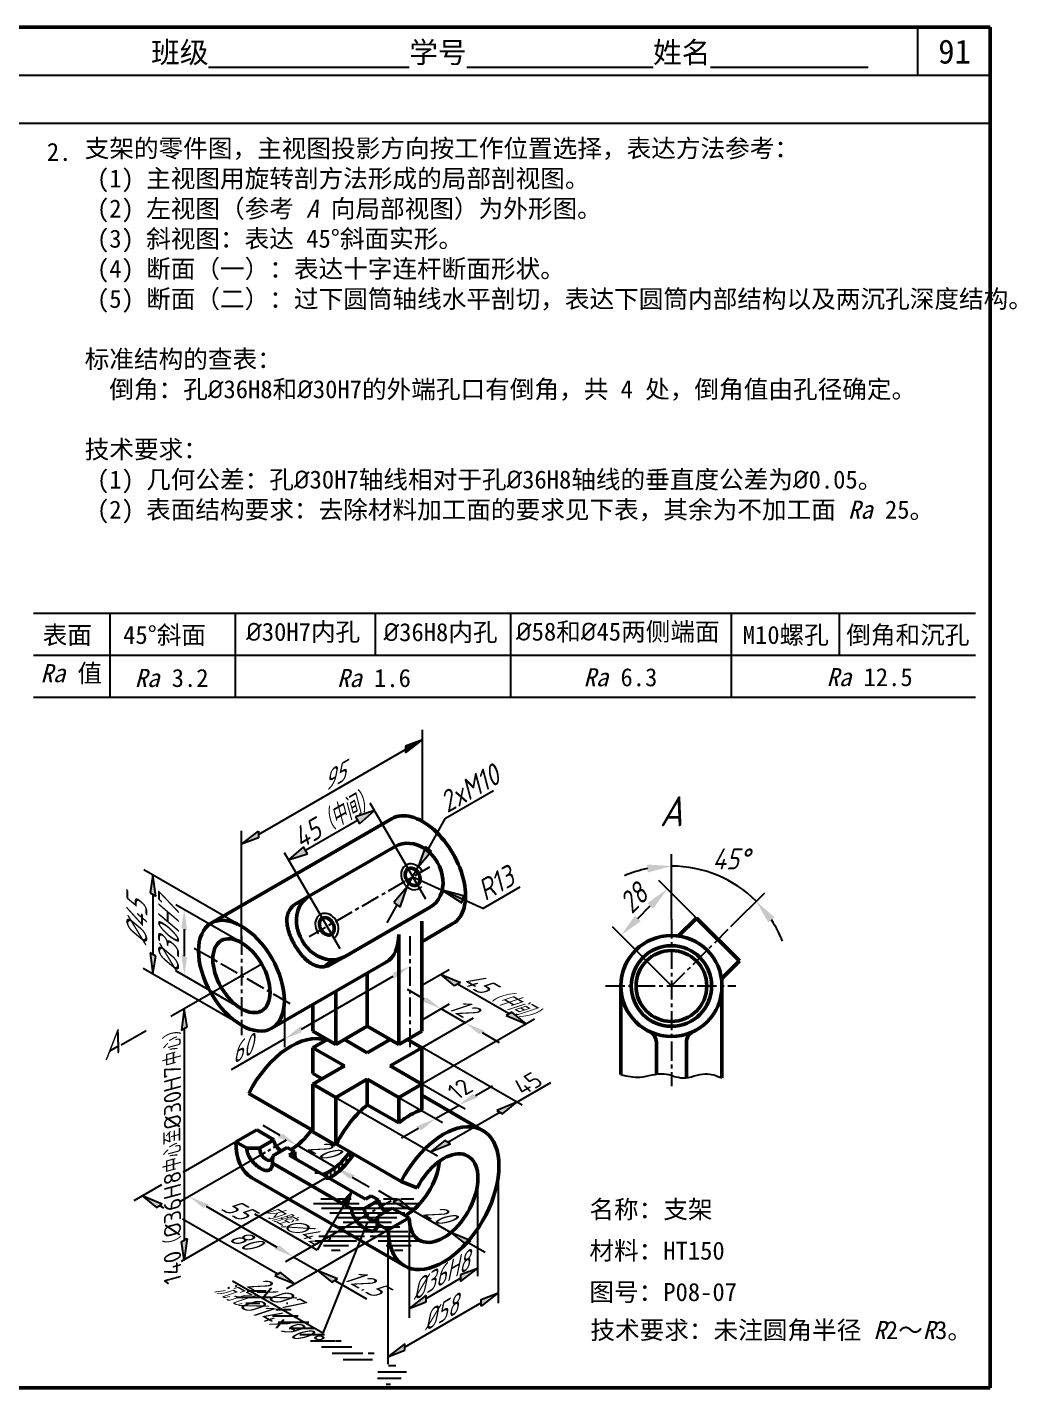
# Model space of a CAD drawing. Extents: x 0 to 326, y 0 to 226.
# Drawn here: x 162 to 326.4, y 0 to 226 of the extents above; entities that cross this region are included whole.
import ezdxf

# ---------------------------------------------------------------- set-up
doc = ezdxf.new("R2010")
doc.units = 0
doc.header["$LTSCALE"] = 0.2
doc.linetypes.add('CENTER', pattern=[50.8, 31.75, -6.35, 6.35, -6.35])
doc.layers.get('0').update_dxf_attribs({"linetype": 'CONTINUOUS'})
for name, color, linetype in [('CENTER', 7, 'CENTER'), ('DIM', 7, 'CONTINUOUS'), ('HATCH', 7, 'CONTINUOUS'), ('细实线层', 7, 'CONTINUOUS')]:
    doc.layers.add(name, color=color, linetype=linetype)
doc.layers.add('PV-AC1', color=7, linetype='CONTINUOUS', lineweight=50)
doc.styles.get("Standard").update_dxf_attribs({"font": 'gbeitc.shx', "height": 3.5, "bigfont": 'gbcbig.shx'})
doc.styles.add('宋体', font='SimSun.ttf', dxfattribs={"height": 3})
pattern_1 = [(180, (-218.5275, -22.4157), (-4e-16, -1.792), [])]

msp = doc.modelspace()

# ---------------------------------------------------------------- hatches: boundary and pattern name
at = {"layer": 'DIM'}
for points in [[(227.71, 107.65), (224.89, 106.57), (224.89, 105.48)], [(219.71, 95.9), (216.54, 94.84), (217.21, 93.69)], [(197.62, 90.28), (200.45, 92.46), (200.45, 91.37)], [(205.45, 87.67), (208.61, 88.72), (207.95, 89.88)], [(228.17, 89.93), (227, 86.55), (229.18, 89.13)], [(183.37, 81.64), (182.9, 85.18), (182.43, 82.19)], [(225.13, 83.21), (222.96, 80.62), (223.97, 79.82)], [(230.98, 82.67), (234.21, 80.57), (234.48, 81.74)], [(188.59, 75.89), (188.12, 79.43), (187.64, 76.43)], [(182.9, 68.72), (183.37, 71.72), (182.43, 72.26)], [(188.12, 68.45), (188.59, 71.45), (187.64, 71.99)], [(225.66, 70.01), (222.83, 68.92), (222.83, 67.83)], [(233.04, 66.77), (230.69, 68.68), (233.99, 67.32)], [(227.47, 64.29), (230.77, 62.93), (228.42, 64.84)], [(188.59, 59.97), (188.12, 62.97), (187.64, 59.43)], [(241.6, 61.83), (244.9, 60.47), (242.54, 62.37)], [(204.75, 57.94), (207.58, 60.12), (207.58, 59.03)], [(237.11, 58.73), (234.76, 60.63), (238.06, 59.27)], [(233.67, 46.91), (236.97, 48.27), (236.03, 48.81)], [(241.01, 45.53), (243.37, 47.43), (240.07, 46.07)], [(227.52, 42.81), (229.87, 44.71), (226.57, 43.35)], [(203.57, 41.65), (206.87, 40.29), (204.51, 42.19)], [(229.05, 39.18), (232.35, 40.54), (231.41, 41.08)], [(213.21, 36.63), (215.56, 34.72), (216.51, 35.27)], [(181.15, 31.88), (183.5, 29.97), (184.45, 30.51)], [(188.91, 31.78), (191.27, 29.88), (192.21, 30.42)], [(215.97, 32.62), (214.05, 30.56), (215.31, 30.31)], [(222.8, 30.81), (226.09, 29.45), (223.74, 31.35)], [(232.43, 25.79), (234.79, 23.89), (235.73, 24.43)], [(188.59, 24.81), (188.12, 21.27), (187.64, 24.26)], [(203.03, 23.09), (206.33, 21.72), (203.97, 23.63)], [(203.19, 18.6), (206.49, 17.24), (204.13, 19.15)], [(213.59, 18.08), (210.29, 19.44), (212.65, 17.53)], [(234, 17.66), (236.83, 19.83), (234, 18.74)], [(225.5, 13.19), (228.33, 14.27), (228.33, 15.36)], [(240.29, 15.75), (237.46, 13.57), (237.46, 14.66)], [(221.91, 5.14), (224.74, 6.23), (224.74, 7.32)]]:
    msp.add_hatch(color=256, dxfattribs=at).paths.add_polyline_path(points)
at = {"layer": 'HATCH', "extrusion": (0, 0.816497, 0.57735)}
h = msp.add_hatch(dxfattribs=at)
h.set_pattern_fill('_U', color=256, scale=1.344, angle=-90, style=0, pattern_type=0)
h.set_pattern_definition([(180, (-218.5275, -51.5598), (-3e-16, -1.344), [])])
h.paths.add_polyline_path([(-213.31, -38.74), (-218.53, -43.96), (-223.73, -38.75), (-227.55, -42.53), (-222.33, -47.76), (-227.51, -52.94), (-225.19, -55.32), (-223.81, -53.96), (-222.32, -55.35), (-218.53, -51.56), (-214.73, -55.36), (-213.26, -53.89), (-211.95, -55.32), (-209.49, -53), (-214.73, -47.76), (-209.5, -42.53)])
h = msp.add_hatch(dxfattribs=at)
h.set_pattern_fill('_U', color=256, scale=1.792, angle=180, style=0)
h.set_pattern_definition(pattern_1)
h.paths.add_polyline_path([(-200.63, -24.16), (-201.67, -25.2), (-198.82, -28.05), (-196.67, -25.9), (-198.5, -24.07)])
h.paths.add_polyline_path([(-201.67, -25.2), (-203.01, -26.53), (-200.15, -29.38), (-198.82, -28.05)])
h = msp.add_hatch(dxfattribs=at)
h.set_pattern_fill('_U', color=256, scale=1.792, angle=180, style=0, pattern_type=0)
h.set_pattern_definition(pattern_1)
h.paths.add_polyline_path([(-213.39, -13.48), (-213.3, -13.39), (-209.5, -17.19), (-209.59, -17.28), (-203.89, -22.98), (-202.85, -21.94), (-202.76, -19.81), (-215.92, -6.65), (-218.05, -6.73), (-219.09, -7.78)])
h.paths.add_polyline_path([(-219.16, -10.38), (-218.21, -9.43), (-213.78, -13.86), (-213.39, -13.48), (-219.09, -7.78), (-220.43, -9.11)])
h.paths.add_polyline_path([(-205.22, -24.32), (-203.89, -22.98), (-209.59, -17.28), (-209.97, -17.66), (-205.54, -22.1), (-206.49, -23.05)])
h = msp.add_hatch(dxfattribs=at)
h.set_pattern_fill('_U', color=256, scale=1.792, angle=180, style=0, pattern_type=0)
h.set_pattern_definition(pattern_1)
h.paths.add_polyline_path([(-221.31, -5.56), (-220.27, -4.52), (-220.18, -2.39), (-222.01, -0.56), (-224.16, -2.71)])
h.paths.add_polyline_path([(-222.65, -6.89), (-221.31, -5.56), (-224.16, -2.71), (-225.5, -4.04)])

# ---------------------------------------------------------------- linework, layer by layer
at = {"lineweight": 50}
for p, q in [((322, 226), (0, 226)), ((322, 0), (322, 226)), ((0, 0), (322, 0))]:
    msp.add_line(p, q, dxfattribs=at)
for p, q in [((310, 218), (310, 226)), ((322, 218), (0, 218)), ((322, 210), (0, 210)), ((212.44, 70.98), (211.26, 70.04)), ((213.06, 71.14), (211.97, 70.2)), ((213.37, 65.43), (213.37, 57.08)), ((215.02, 38.53), (215.02, 37.19)), ((215.6, 39.19), (215.6, 37.93)), ((213.1, 36.36), (213.1, 35.49)), ((213.77, 37.11), (213.77, 35.9)), ((214.35, 37.78), (214.35, 36.66)), ((211.85, 35.61), (211.85, 35.11)), ((212.43, 36.03), (212.43, 34.83)), ((236.84, 35.11), (236.84, 18.53)), ((225.5, 28.22), (225.5, 11.64)), ((228.33, 14.82, -2.31), (234, 18.2, -9.59))]:
    msp.add_line(p, q)
at = {"color": 0, "linetype": 'ByBlock', "extrusion": (0.707107, -0.408248, 0.57735)}
for p, q in [((227.71, 94.06, 20.52), (227.71, 109.29, 31.29)), ((200.45, 91.91, 52.4), (224.89, 106.02, 32.45)), ((197.62, 73.81, 46.56), (197.62, 92.54, 55.55)), ((240.29, 35.28, 2.85), (240.29, 14.03, -12.18)), ((221.91, 26.26, 18.97), (221.91, 3.91, 3.17)), ((237.46, 14.11, -9.59), (224.74, 6.77, 0.79))]:
    msp.add_line(p, q, dxfattribs=at)
at = {"color": 0, "linetype": 'ByBlock', "extrusion": (0.5, 0.288675, 0.816497)}
for p, q in [((231.5, 94.59, 31.93), (239.47, 99.19, 25.43)), ((218.97, 97.17), (228.19, 81.21)), ((208.28, 89.3, 9.33), (216.88, 94.26, 2.31)), ((228.67, 89.53, 35.45), (231.5, 94.59, 31.93)), ((204.72, 88.94), (213.94, 72.97)), ((225.13, 83.21, 39.86), (227, 86.55, 37.53)), ((237.72, 79.64, 55.62), (243.93, 83.23, 50.54)), ((223.46, 80.22, 41.93), (221.79, 77.24, 44.01))]:
    msp.add_line(p, q, dxfattribs=at)
at = {"color": 0, "linetype": 'ByBlock'}
for p, q in [((269.05, 77.82), (269.05, 88.66)), ((276.06, 75.17), (266.96, 84.28)), ((279, 76.69), (284.54, 82.24)), ((263.48, 77.97), (265.54, 80.04)), ((269.05, 66.74), (259.24, 76.56))]:
    msp.add_line(p, q, dxfattribs=at)
at = {"color": 0, "linetype": 'ByBlock', "extrusion": (-0.707107, -0.408248, 0.57735)}
for p, q in [((197.62, 76.68, 52.38), (181.41, 86.04, 39.15)), ((182.9, 81.92, 38.05), (182.9, 71.99, 31.03)), ((197.62, 73.94, 50.44), (186.7, 80.24, 41.52)), ((188.12, 76.16, 40.37), (188.12, 71.72, 37.23)), ((197.62, 60.22, 40.74), (181.28, 69.66, 27.39)), ((197.62, 62.97, 42.68), (186.7, 69.27, 33.76))]:
    msp.add_line(p, q, dxfattribs=at)
at = {"color": 0, "linetype": 'ByBlock', "extrusion": (-0.5, -0.288675, 0.816497)}
for p in [(226.07, 84.88, 50.33), (237.72, 79.64, 55.62)]:
    msp.add_line(p, (230.98, 82.67, 52.56), dxfattribs=at)
at = {"color": 0, "linetype": 'ByBlock', "extrusion": (0, 0.816497, 0.57735)}
for p, q in [((227.69, 66.95, -8.73), (232.1, 69.49, -12.33)), ((227.95, 64.56, -5.36), (225.18, 66.16, -7.62)), ((242.07, 62.1, -1.88), (233.51, 67.04, -8.87)), ((227.75, 61.18, -0.58), (232.19, 63.75, -4.21)), ((226.92, 50.09, 15.11), (246.32, 61.29, -0.73)), ((227.63, 56.52, 6.01), (236.17, 61.45, -0.96)), ((234.76, 60.63, 0.2), (230.77, 62.93, -3.05)), ((237.59, 59, 2.51), (240.41, 57.37, 4.82)), ((236.5, 48.54, -18.01), (239.33, 50.17, -20.32)), ((243.37, 47.43, 18.86), (249.03, 50.7, 14.24)), ((229.87, 44.71, -12.59), (233.67, 46.91, -15.7)), ((231.88, 40.81, -5.91), (240.54, 45.8, 21.17)), ((204.04, 41.92, -18.04), (201.21, 43.55, -20.35)), ((227.04, 43.08, -10.28), (224.22, 41.45, -7.97)), ((196.67, 40.84, -2.85), (187.89, 35.77, 4.32)), ((206.87, 40.29, -15.73), (213.21, 36.63, -10.56)), ((199.68, 38, 1.16), (187.49, 30.97, 11.11)), ((216.03, 35, -8.25), (218.86, 33.36, -5.94)), ((184.36, 33.73, 7.21), (179.73, 31.06, 10.98)), ((223.27, 31.08, -7.48), (220.44, 32.72, -9.79)), ((184.73, 29.81, 12.75), (183.98, 30.24, 12.14)), ((191.74, 30.15, 12.27), (203.5, 23.36, 21.87)), ((226.09, 29.45, -5.17), (232.43, 25.79)), ((203.66, 18.88, 28.21), (187.84, 28.01, 15.3)), ((217.1, 27.94, 15.39), (204.92, 20.91, 25.34)), ((216.71, 27.71, 15.71), (204.92, 20.91, 25.34)), ((203.5, 23.36, 21.87), (200.67, 24.99, 19.57)), ((221.7, 26.02, 18.11), (205.08, 16.43, 31.68)), ((222.01, 26.21, 17.85), (208.88, 18.62, 28.57)), ((235.26, 24.16, 2.31), (238.09, 22.53, 4.62)), ((206.33, 21.72, 24.18), (210.29, 19.44, 27.42)), ((213.12, 17.81, 29.73), (218.41, 14.75, 34.04))]:
    msp.add_line(p, q, dxfattribs=at)
at = {"color": 0, "linetype": 'ByBlock'}
for start, end in [(101.5284, 113.0567), (45, 90), (21.9433, 33.4716)]:
    msp.add_arc((269.05, 66.74), 19.91, start, end, dxfattribs=at)
at = {"color": 0, "linetype": 'ByBlock', "extrusion": (0.707107, -0.408248, 0.57735)}
for points in [[(204.73, -54.87, 134.47), (203.79, -55.82, 134.47), (207.09, -58.17, 134.47)], [(180.29, -30.44, 134.47), (179.35, -31.38, 134.47), (176.99, -28.08, 134.47)], [(133.23, -119.1, 152.5), (132.29, -120.05, 152.5), (135.59, -122.4, 152.5)], [(127.47, -111.3, 154.07), (126.52, -112.24, 154.07), (124.17, -108.94, 154.07)], [(131.42, -122.01, 156.61), (130.48, -122.95, 156.61), (133.78, -125.31, 156.61)], [(118.71, -109.29, 156.61), (117.76, -110.24, 156.61), (115.41, -106.94, 156.61)]]:
    msp.add_solid(points, dxfattribs=at)
at = {"color": 0, "linetype": 'ByBlock', "extrusion": (0.5, 0.288675, 0.816497)}
for points in [[(-26.14, -190.5, 137.54), (-27.47, -190.5, 137.54), (-26.8, -194.5, 137.54)], [(-26.14, -178.34, 137.54), (-27.47, -178.34, 137.54), (-26.8, -174.34, 137.54)], [(-36.2, -177.49, 169.13), (-37.4, -178.07, 169.13), (-38.55, -174.18, 169.13)], [(-41.66, -166.26, 169.13), (-42.85, -166.84, 169.13), (-40.51, -170.15, 169.13)]]:
    msp.add_solid(points, dxfattribs=at)
at = {"color": 0, "linetype": 'ByBlock'}
for points in [[(265, 86.92), (265.14, 85.59), (269.05, 86.66)], [(265.07, 80.51), (266.01, 79.57), (268.37, 82.87)], [(285.14, 77.3), (286.18, 78.15), (283.13, 80.82)], [(263.01, 78.44), (263.95, 77.5), (260.65, 75.14)]]:
    msp.add_solid(points, dxfattribs=at)
at = {"color": 0, "linetype": 'ByBlock', "extrusion": (-0.707107, -0.408248, 0.57735)}
for points in [[(20.04, 145.69, -140.8), (20.98, 146.64, -140.8), (17.68, 148.99, -140.8)], [(27.63, 148.53, -140.8), (28.57, 149.48, -140.8), (25.27, 151.83, -140.8)], [(28.64, 137.1, -140.8), (29.58, 138.04, -140.8), (31.94, 134.74, -140.8)], [(31.48, 144.69, -140.8), (32.42, 145.63, -140.8), (34.78, 142.33, -140.8)]]:
    msp.add_solid(points, dxfattribs=at)
at = {"color": 0, "linetype": 'ByBlock', "extrusion": (-0.5, -0.288675, 0.816497)}
msp.add_solid([(47.33, 229.57, -96.44), (46.45, 230.57, -96.44), (43.89, 227.42, -96.44)], dxfattribs=at)
at = {"color": 0, "linetype": 'ByBlock', "extrusion": (0, 0.816497, 0.57735)}
for points in [[(-233.99, -46.42, 49.62), (-233.04, -45.48, 49.62), (-230.69, -48.78, 49.62)], [(-228.42, -42.13, 49.62), (-227.47, -41.18, 49.62), (-230.77, -38.83, 49.62)], [(-242.54, -37.86, 49.62), (-241.6, -36.92, 49.62), (-244.9, -34.56, 49.62)], [(-238.06, -32.49, 49.62), (-237.11, -31.54, 49.62), (-234.76, -34.84, 49.62)], [(-236.03, -43.2, 29.24), (-236.97, -42.25, 29.24), (-233.67, -39.9, 29.24)], [(-240.07, -9.63, 49.62), (-241.01, -8.69, 49.62), (-243.37, -11.99, 49.62)], [(-226.57, -33.74, 29.24), (-227.52, -32.8, 29.24), (-229.87, -36.1, 29.24)], [(-204.51, -39.4, 23.81), (-203.57, -38.46, 23.81), (-206.87, -36.1, 23.81)], [(-231.41, -28.86, 29.91), (-232.35, -27.91, 29.91), (-229.05, -25.56, 29.91)], [(-216.51, -27.41, 23.81), (-215.56, -26.47, 23.81), (-213.21, -29.77, 23.81)], [(-184.45, -8.02, 31.7), (-183.5, -7.08, 31.7), (-181.15, -10.38, 31.7)], [(-192.21, -7.86, 31.7), (-191.27, -6.92, 31.7), (-188.91, -10.22, 31.7)], [(-223.74, -24.53, 21.06), (-222.8, -23.58, 21.06), (-226.09, -21.23, 21.06)], [(-235.73, -12.53, 21.06), (-234.79, -11.59, 21.06), (-232.43, -14.89, 21.06)], [(-203.97, 3.9, 31.7), (-203.03, 4.85, 31.7), (-206.33, 7.2, 31.7)], [(-203.97, 3.9, 31.7), (-203.03, 4.85, 31.7), (-206.33, 7.2, 31.7)], [(-204.13, 11.66, 31.7), (-203.19, 12.61, 31.7), (-206.49, 14.96, 31.7)], [(-213.59, 13.52, 31.7), (-212.65, 14.46, 31.7), (-210.29, 11.16, 31.7)]]:
    msp.add_solid(points, dxfattribs=at)
at = {"layer": 'CENTER', "ltscale": 0.5}
for p, q in [((208.86, 74.94), (228.91, 86.51)), ((269.05, 77.82), (269.05, 50.1)), ((197.62, 75.07, 46.56), (197.62, 58.58, 46.56)), ((225.66, 56.58), (225.66, 75.22)), ((269.05, 66.74), (279, 76.69)), ((258.11, 66.74), (279.75, 66.74))]:
    msp.add_line(p, q, dxfattribs=at)
at = {"layer": 'CENTER', "ltscale": 0.5, "extrusion": (-0.707107, -0.408248, 0.57735)}
msp.add_line((205.72, 63.78, 6.62), (189.52, 73.13, -6.62), dxfattribs=at)
at = {"layer": 'CENTER', "ltscale": 0.4, "extrusion": (0, 0.816497, 0.57735)}
for p, q in [((205.06, 41.11, -3.23), (199.68, 38, 1.16)), ((222.49, 31.05, 10.99), (217.1, 27.94, 15.39))]:
    msp.add_line(p, q, dxfattribs=at)
at = {"layer": 'DIM'}
for p, q in [((175.73, 128.69), (175.73, 114.69)), ((196.56, 128.69), (196.56, 114.69)), ((219.85, 128.69), (219.85, 121.69)), ((242.33, 128.69), (242.33, 114.69)), ((279, 128.69), (279, 114.69)), ((296.9, 128.69), (296.9, 121.69)), ((227.71, 107.65, 30.14), (224.89, 106.57, 32.83)), ((224.89, 105.48, 32.06), (227.71, 107.65, 30.14)), ((224.89, 106.57, 32.83), (224.89, 105.48, 32.06)), ((219.71, 95.9), (216.54, 94.84, 2.31)), ((217.21, 93.69, 2.31), (219.71, 95.9)), ((216.54, 94.84, 2.31), (217.21, 93.69, 2.31)), ((197.62, 90.28, 54.71), (200.45, 92.46, 52.78)), ((200.45, 91.37, 52.01), (197.62, 90.28, 54.71)), ((200.45, 92.46, 52.78), (200.45, 91.37, 52.01)), ((207.95, 89.88, 9.33), (205.45, 87.67, 11.64)), ((205.45, 87.67, 11.64), (208.61, 88.72, 9.33)), ((208.61, 88.72, 9.33), (207.95, 89.88, 9.33)), ((228.17, 89.93, 35.62), (227, 86.55, 37.53)), ((227, 86.55, 37.53), (229.18, 89.13, 35.29)), ((229.18, 89.13, 35.29), (228.17, 89.93, 35.62)), ((182.9, 85.18, 40.36), (182.43, 82.19, 37.66)), ((183.37, 81.64, 38.43), (182.9, 85.18, 40.36)), ((182.43, 82.19, 37.66), (183.37, 81.64, 38.43)), ((225.13, 83.21, 39.86), (222.96, 80.62, 42.1)), ((223.97, 79.82, 41.77), (225.13, 83.21, 39.86)), ((230.98, 82.67, 52.56), (234.21, 80.57, 53.8)), ((234.48, 81.74, 54.38), (230.98, 82.67, 52.56)), ((234.21, 80.57, 53.8), (234.48, 81.74, 54.38)), ((222.96, 80.62, 42.1), (223.97, 79.82, 41.77)), ((182.43, 72.26, 30.64), (182.9, 68.72, 28.72)), ((183.37, 71.72, 31.41), (182.43, 72.26, 30.64)), ((182.9, 68.72, 28.72), (183.37, 71.72, 31.41)), ((233.04, 66.77, -8.48), (230.69, 68.68, -11.18)), ((230.69, 68.68, -11.18), (233.99, 67.32, -9.25)), ((233.99, 67.32, -9.25), (233.04, 66.77, -8.48)), ((188.12, 62.97, 54.32), (187.64, 59.43, 52.39)), ((188.59, 59.97, 51.62), (188.12, 62.97, 54.32)), ((242.54, 62.37, -2.27), (241.6, 61.83, -1.5)), ((241.6, 61.83, -1.5), (244.9, 60.47, 0.43)), ((244.9, 60.47, 0.43), (242.54, 62.37, -2.27)), ((187.64, 59.43, 52.39), (188.59, 59.97, 51.62)), ((243.37, 47.43, 18.86), (240.07, 46.07, 20.79)), ((240.07, 46.07, 20.79), (241.01, 45.53, 21.56)), ((241.01, 45.53, 21.56), (243.37, 47.43, 18.86)), ((231.41, 41.08, -6.29), (229.05, 39.18, -3.6)), ((232.35, 40.54, -5.52), (231.41, 41.08, -6.29)), ((229.05, 39.18, -3.6), (232.35, 40.54, -5.52)), ((184.45, 30.51, 11.75), (181.15, 31.88, 9.83)), ((181.15, 31.88, 9.83), (183.5, 29.97, 12.52)), ((215.97, 32.62, 8.78), (214.05, 30.56, 11.69)), ((215.31, 30.31, 12.05), (215.97, 32.62, 8.78)), ((183.5, 29.97, 12.52), (184.45, 30.51, 11.75)), ((214.05, 30.56, 11.69), (215.31, 30.31, 12.05)), ((223.74, 31.35, -7.87), (222.8, 30.81, -7.1)), ((222.8, 30.81, -7.1), (226.09, 29.45, -5.17)), ((226.09, 29.45, -5.17), (223.74, 31.35, -7.87)), ((232.43, 25.79), (234.79, 23.89, 2.69)), ((235.73, 24.43, 1.92), (232.43, 25.79)), ((187.64, 24.26, 27.52), (188.59, 24.81, 26.76)), ((188.12, 21.27, 24.83), (187.64, 24.26, 27.52)), ((188.59, 24.81, 26.76), (188.12, 21.27, 24.83)), ((234.79, 23.89, 2.69), (235.73, 24.43, 1.92)), ((204.13, 19.15, 27.83), (203.19, 18.6, 28.6)), ((203.19, 18.6, 28.6), (206.49, 17.24, 30.52)), ((206.49, 17.24, 30.52), (204.13, 19.15, 27.83)), ((210.29, 19.44, 27.42), (212.65, 17.53, 30.11)), ((213.59, 18.08, 29.34), (210.29, 19.44, 27.42)), ((234, 17.66, -9.97), (236.83, 19.83, -11.9)), ((236.83, 19.83, -11.9), (234, 18.74, -9.2)), ((234, 18.74, -9.2), (234, 17.66, -9.97)), ((212.65, 17.53, 30.11), (213.59, 18.08, 29.34)), ((228.33, 15.36, -1.92), (225.5, 13.19)), ((225.5, 13.19), (228.33, 14.27, -2.69)), ((228.33, 14.27, -2.69), (228.33, 15.36, -1.92)), ((237.46, 14.66, -9.2), (240.29, 15.75, -11.9)), ((240.29, 15.75, -11.9), (237.46, 13.57, -9.97)), ((237.46, 13.57, -9.97), (237.46, 14.66, -9.2)), ((224.74, 7.32, 1.18), (221.91, 5.14, 3.1)), ((224.74, 6.23, 0.41), (224.74, 7.32, 1.18)), ((221.91, 5.14, 3.1), (224.74, 6.23, 0.41))]:
    msp.add_line(p, q, dxfattribs=at)
at = {"layer": 'DIM', "extrusion": (0.707107, -0.408248, 0.57735)}
for p, q in [((223.75, 75.31, 36.86), (223.75, 70.93, 33.76)), ((200.98, 70.39, 43.81), (185.91, 61.69, 56.12)), ((207.58, 59.57, 48.77), (222.83, 68.38, 36.32)), ((204.75, 64.34, 55.61), (204.75, 56.58, 50.12)), ((188.12, 59.7, 52.01), (188.12, 24.53, 27.14)), ((195.96, 52.87, 58.26), (204.75, 57.94, 51.08)), ((211.88, 34.98, 5.43), (187.62, 20.98, 25.23))]:
    msp.add_line(p, q, dxfattribs=at)
at = {"layer": 'DIM', "extrusion": (0, 0.816497, 0.57735)}
for p, q in [((181.78, 59.31, 59.49), (177.66, 56.93, 62.85)), ((214.68, 30.43, 11.87), (210.2, 22.86, 22.58)), ((210.2, 22.86, 22.58), (199.87, 28.83, 14.14)), ((218.53, 27.46, 17.59), (211.16, 9.06, 42.09)), ((211.16, 9.06, 42.09), (196.16, 17.72, 29.85))]:
    msp.add_line(p, q, dxfattribs=at)
at = {"layer": 'DIM'}
msp.add_spline([(260.65, 52.02), (263.87, 51.61), (267.84, 52.16), (270.99, 51.47), (274.68, 52.16), (277.45, 51.47)], degree=3, dxfattribs=at)
at = {"layer": 'DIM', "extrusion": (0.707107, -0.408248, 0.57735)}
for points in [[(171.1, -61.55, 150.62), (170.16, -62.49, 150.62), (173.46, -64.85, 150.62)], [(145.29, -33.89, 138.67), (146.23, -34.83, 138.67), (148.59, -31.53, 138.67)], [(155.85, -46.3, 150.62), (154.91, -47.24, 150.62), (152.55, -43.94, 150.62)], [(114.83, -64.34, 138.67), (115.78, -65.29, 138.67), (112.48, -67.64, 138.67)]]:
    msp.add_solid(points, dxfattribs=at)
at = {"layer": 'DIM', "extrusion": (0, 0.816497, 0.57735)}
msp.add_solid([(-214.05, -8.09, 31.7), (-215.97, -11.66, 31.7), (-215.31, -7.66, 31.7)], dxfattribs=at)
at = {"layer": 'HATCH', "extrusion": (0, 0.816497, 0.57735)}
for p, q in [((211.95, 57.82, -26.86), (209.49, 56.48, -24.97)), ((213.26, 57, -25.7), (211.95, 57.82, -26.86)), ((214.73, 57.85, -26.9), (213.26, 57, -25.7)), ((218.53, 55.65, -23.8), (214.73, 57.85, -26.9)), ((222.32, 57.84, -26.89), (218.53, 55.65, -23.8)), ((223.81, 57.04, -25.76), (222.32, 57.84, -26.89)), ((225.19, 57.82, -26.87), (223.81, 57.04, -25.76)), ((244.26, 46.92, 19.59), (227.63, 56.52, 6.01)), ((209.49, 56.48, -24.97), (214.73, 53.46, -20.69)), ((222.33, 53.46, -20.69), (227.51, 56.45, -24.92)), ((214.73, 53.46, -20.69), (209.5, 50.44, -16.43)), ((227.55, 50.44, -16.43), (222.33, 53.46, -20.69)), ((209.5, 50.44, -16.43), (213.31, 48.25, -13.33)), ((213.31, 48.25, -13.33), (218.53, 51.26, -17.59)), ((218.53, 51.26, -17.59), (223.73, 48.26, -13.34)), ((223.73, 48.26, -13.34), (227.55, 50.44, -16.43)), ((234.79, 46.26, -14.78), (227.56, 50.44, -20.69)), ((213.3, 48.24, -16.43), (230.21, 38.51, -2.65)), ((223.75, 48.24, -17.59), (231.01, 44.06, -11.67)), ((209.83, 35.72, 4.39), (210.6, 35.72, 4.39)), ((211.62, 34.69, 5.85), (212.39, 34.69, 5.85))]:
    msp.add_line(p, q, dxfattribs=at)
at = {"layer": 'PV-AC1', "extrusion": (5.55112e-17, 0.816497, 0.57735)}
for p, q in [((222.67, 94.56), (192.58, 77.18)), ((208.9, 81.69), (223.15, 89.92)), ((206.74, 80.45), (208.9, 81.69)), ((228.98, 79.83), (214.72, 71.6)), ((227.56, 59.22), (227.56, 77.51)), ((227.56, 74.1), (232.75, 77.1)), ((223.75, 57.02), (223.75, 75.31)), ((202.66, 59.72), (221.67, 70.7)), ((212.57, 70.36), (214.72, 71.6)), ((218.53, 60.04), (218.53, 68.89)), ((213.3, 57.02), (213.3, 65.87)), ((209.5, 59.22), (209.5, 63.67)), ((209.5, 59.22), (213.3, 57.02)), ((213.3, 57.02), (218.53, 60.04)), ((218.53, 60.04), (223.75, 57.02)), ((223.75, 57.02), (227.56, 59.22)), ((209.5, 56.47), (211.88, 57.85)), ((214.73, 57.85), (218.53, 55.65)), ((218.53, 55.65), (222.33, 57.85)), ((225.18, 57.85), (227.56, 56.47)), ((209.5, 56.47), (209.5, 52.22)), ((214.73, 53.46), (209.5, 56.47)), ((227.56, 56.47), (222.33, 53.46)), ((227.56, 56.47), (227.56, 50.44)), ((209.5, 50.44), (214.73, 53.46)), ((211.04, 51.33), (209.5, 52.22)), ((222.33, 53.46), (227.56, 50.44)), ((209.5, 50.44), (209.5, 42.5)), ((213.3, 48.24), (209.5, 50.44)), ((218.53, 51.26), (213.3, 48.24)), ((218.53, 51.26), (218.53, 47.01)), ((223.75, 48.24), (218.53, 51.26)), ((227.56, 50.44), (223.75, 48.24)), ((227.56, 50.44), (227.56, 46.19)), ((209.5, 42.73), (198.82, 48.9)), ((213.3, 48.24), (213.3, 40.31)), ((223.75, 48.24), (223.75, 43.99)), ((237.69, 42.76), (227.56, 48.61)), ((223.75, 43.99), (218.53, 47.01)), ((200.15, 42.85), (196.67, 40.84)), ((196.67, 40.84), (198.5, 39.78)), ((203.01, 41.2), (200.15, 42.85)), ((200.63, 39.83), (203.01, 41.2)), ((209.5, 42.5), (213.3, 40.31)), ((198.5, 39.78), (200.63, 39.83)), ((202.85, 38.55), (202.76, 37.32)), ((205.22, 39.92), (202.85, 38.55)), ((206.49, 39.19), (205.22, 39.92)), ((205.54, 38.64), (206.49, 39.19)), ((218.21, 31.33), (205.54, 38.64)), ((224.16, 34.26), (213.39, 40.48)), ((202.76, 37.32), (215.92, 29.72)), ((199.36, 34.89), (224.7, 20.26)), ((226.83, 33.22), (224.16, 34.26)), ((219.16, 31.88), (218.21, 31.33)), ((220.43, 31.14), (219.16, 31.88)), ((215.92, 29.72), (218.05, 29.77)), ((218.05, 29.77), (220.43, 31.14)), ((222.65, 29.86), (220.27, 28.49)), ((225.5, 28.22), (222.65, 29.86)), ((220.27, 28.49), (220.18, 27.26)), ((220.18, 27.26), (222.01, 26.21)), ((222.01, 26.21), (225.5, 28.22))]:
    msp.add_line(p, q, dxfattribs=at)
at = {"layer": 'PV-AC1'}
for p, q in [((273.21, 78.03), (270.24, 75.06)), ((273.21, 78.03), (280.34, 70.9)), ((280.34, 70.9), (277.37, 67.93)), ((260.65, 66.74), (260.65, 52.02)), ((277.45, 66.74), (277.45, 51.47)), ((266.55, 57.37), (266.55, 52.09))]:
    msp.add_line(p, q, dxfattribs=at)
at = {"layer": 'PV-AC1', "ltscale": 0.5}
msp.add_line((271.55, 57.37), (271.55, 51.5), dxfattribs=at)
at = {"layer": 'PV-AC1'}
for radius in [8.4, 6.68, 5.88]:
    msp.add_circle((269.05, 66.74), radius, dxfattribs=at)
for centre, start, end in [((264.55, 57.37), 0, 64.3615), ((273.55, 57.37), 115.6385, 180)]:
    msp.add_arc(centre, 2, start, end, dxfattribs=at)
for centre, major_axis, ratio, start_param, end_param in [((227.71, 85.83), (5.04, -8.73), 0.57735, 0, 3.141593), ((226.07, 84.88), (2.91, -5.04), 0.816497, 0, 3.141593), ((211.81, 76.65), (-2.91, 5.04), 0.816497, 0, 3.141593), ((216.63, 79.43), (5.04, -8.73), 0.57735, 0, 0.785398), ((205.86, 46.14), (-6.5, -11.25), 0.57735, -3.03891, -1.48353), ((220.43, 37.73), (-6.5, -11.25), 0.57735, -2.147793, -1.48353), ((225.66, 34.71), (-6.5, -11.25), 0.57735, -2.564596, -2.147793), ((231.2, 31.51), (-6.5, -11.25), 0.57735, -0.785398, 4.799655), ((205.86, 46.14), (-6.5, -11.25), 0.57735, -0.785398, 0), ((205.86, 46.14), (-4.03, -6.98), 0.57735, 0.785398, 1.429913), ((201.74, 39.19), (0.78, -1.36), 0.57735, -2.356194, 0.631854), ((212.19, 42.48), (-4.03, -6.98), 0.57735, -0.785398, -0.600669), ((212.19, 42.48), (-4.03, -6.98), 0.57735, 0.600669, 1.429913), ((212.19, 42.48), (-4.7, -8.15), 0.57735, 0.785398, 1.450146), ((220.43, 37.73), (6.5, 11.25), 0.57735, 1.658063, 1.673479), ((231.2, 31.51), (-4.03, -6.98), 0.57735, -0.785398, 4.799655), ((224.86, 35.17), (-4.03, -6.98), 0.57735, 0.785398, 2.237807), ((219.16, 29.13), (0.78, -1.36), 0.57735, -2.356194, 0.631854)]:
    msp.add_ellipse(centre, major_axis=major_axis, ratio=ratio, start_param=start_param, end_param=end_param, dxfattribs=at)
for major_axis in [(5.04, -8.73), (3.36, -5.82)]:
    msp.add_ellipse((197.62, 68.45), major_axis=major_axis, ratio=0.57735, dxfattribs=at)
for points, knots in [([(226.84, 83.54), (226.98, 83.63), (227.1, 83.76), (227.27, 84.12), (227.32, 84.36), (227.29, 84.87), (227.2, 85.15), (226.93, 85.65), (226.74, 85.88), (226.31, 86.19), (226.08, 86.28), (225.67, 86.34), (225.49, 86.31), (225.19, 86.16), (225.07, 86.04), (224.88, 85.7), (224.82, 85.48), (224.83, 84.97), (224.9, 84.69), (225.15, 84.18), (225.34, 83.94), (225.75, 83.6), (225.98, 83.5), (226.4, 83.41), (226.59, 83.43), (226.78, 83.51), (226.81, 83.53), (226.84, 83.54)], [0, 0, 0, 0, 0.51464, 0.51464, 1.029279, 1.029279, 1.543919, 1.543919, 2.058558, 2.058558, 2.573198, 2.573198, 3.087837, 3.087837, 3.602477, 3.602477, 4.117116, 4.117116, 4.631756, 4.631756, 5.146395, 5.146395, 5.661035, 5.661035, 6.175674, 6.175674, 6.283185, 6.283185, 6.283185, 6.283185]), ([(206.74, 80.45), (206.61, 80.37), (206.48, 80.28), (206.24, 80.1), (206.13, 80.01), (205.82, 79.7), (205.66, 79.47), (205.4, 78.97), (205.3, 78.7), (205.19, 78.15), (205.16, 77.86), (205.17, 77.28), (205.2, 76.97), (205.33, 76.31), (205.41, 75.97), (205.64, 75.28), (205.78, 74.92), (206.1, 74.23), (206.27, 73.88), (206.65, 73.23), (206.86, 72.91), (207.3, 72.29), (207.54, 71.99), (208.03, 71.45), (208.28, 71.2), (208.78, 70.77), (209.04, 70.58), (209.54, 70.29), (209.8, 70.16), (210.34, 69.98), (210.62, 69.93), (211.18, 69.91), (211.46, 69.94), (211.88, 70.05), (212.02, 70.1), (212.3, 70.21), (212.43, 70.28), (212.57, 70.36)], [-40.304617, -40.304617, -40.304617, -40.304617, -39.041707, -39.041707, -37.778798, -37.778798, -35.252978, -35.252978, -32.727159, -32.727159, -30.20134, -30.20134, -27.689082, -27.689082, -25.176824, -25.176824, -22.664566, -22.664566, -20.152308, -20.152308, -17.640051, -17.640051, -15.127793, -15.127793, -12.615535, -12.615535, -10.103277, -10.103277, -7.577458, -7.577458, -5.051639, -5.051639, -2.525819, -2.525819, -1.26291, -1.26291, 0, 0, 0, 0]), ([(212.58, 75.31), (212.73, 75.4), (212.85, 75.53), (213.02, 75.89), (213.06, 76.13), (213.03, 76.64), (212.95, 76.92), (212.67, 77.42), (212.48, 77.65), (212.06, 77.96), (211.83, 78.05), (211.42, 78.11), (211.24, 78.08), (210.94, 77.93), (210.81, 77.81), (210.62, 77.47), (210.57, 77.25), (210.58, 76.74), (210.64, 76.46), (210.9, 75.95), (211.08, 75.71), (211.5, 75.37), (211.73, 75.27), (212.15, 75.18), (212.33, 75.2), (212.52, 75.28), (212.55, 75.3), (212.58, 75.31)], [0, 0, 0, 0, 0.51464, 0.51464, 1.029279, 1.029279, 1.543919, 1.543919, 2.058558, 2.058558, 2.573198, 2.573198, 3.087837, 3.087837, 3.602477, 3.602477, 4.117116, 4.117116, 4.631756, 4.631756, 5.146395, 5.146395, 5.661035, 5.661035, 6.175674, 6.175674, 6.283185, 6.283185, 6.283185, 6.283185]), ([(203.01, 41.2), (203.01, 41.12), (203.01, 41.04), (203.05, 40.86), (203.07, 40.76), (203.14, 40.58), (203.18, 40.49), (203.27, 40.31), (203.33, 40.22), (203.44, 40.06), (203.5, 39.98), (203.64, 39.82), (203.71, 39.75), (203.86, 39.61), (203.93, 39.55), (204.08, 39.43), (204.15, 39.39), (204.22, 39.35)], [15.864382, 15.864382, 15.864382, 15.864382, 16.525382, 16.525382, 17.186381, 17.186381, 17.847381, 17.847381, 18.50838, 18.50838, 19.169413, 19.169413, 19.830445, 19.830445, 20.491477, 20.491477, 21.15251, 21.15251, 21.15251, 21.15251]), ([(202.76, 37.32), (202.76, 37.17), (202.75, 37.03), (202.7, 36.76), (202.66, 36.65), (202.57, 36.44), (202.51, 36.36), (202.37, 36.22), (202.29, 36.17), (202.12, 36.11), (202.02, 36.09), (201.82, 36.08), (201.71, 36.09), (201.47, 36.14), (201.35, 36.19), (201.09, 36.29), (200.96, 36.36), (200.71, 36.5), (200.58, 36.59), (200.32, 36.78), (200.18, 36.89), (199.91, 37.12), (199.78, 37.25), (199.53, 37.51), (199.41, 37.65), (199.19, 37.94), (199.08, 38.1), (198.88, 38.43), (198.79, 38.6), (198.65, 38.95), (198.59, 39.12), (198.52, 39.46), (198.5, 39.63), (198.5, 39.78)], [9.719985, 9.719985, 9.719985, 9.719985, 10.948593, 10.948593, 12.177201, 12.177201, 13.405809, 13.405809, 14.634417, 14.634417, 15.835806, 15.835806, 17.037194, 17.037194, 18.238582, 18.238582, 19.439971, 19.439971, 20.611768, 20.611768, 21.783565, 21.783565, 22.955363, 22.955363, 24.12716, 24.12716, 25.385995, 25.385995, 26.644829, 26.644829, 27.903664, 27.903664, 29.162498, 29.162498, 29.162498, 29.162498]), ([(218.26, 26.37), (218.13, 26.44), (218, 26.53), (217.73, 26.73), (217.59, 26.84), (217.31, 27.08), (217.18, 27.21), (216.93, 27.49), (216.81, 27.63), (216.59, 27.92), (216.48, 28.07), (216.29, 28.4), (216.2, 28.57), (216.06, 28.91), (216.01, 29.08), (215.94, 29.41), (215.92, 29.57), (215.92, 29.72)], [0, 0, 0, 0, 1.201388, 1.201388, 2.402777, 2.402777, 3.604165, 3.604165, 4.805554, 4.805554, 6.034161, 6.034161, 7.262769, 7.262769, 8.491377, 8.491377, 9.719985, 9.719985, 9.719985, 9.719985]), ([(220.43, 31.14), (220.43, 31.06), (220.44, 30.98), (220.47, 30.8), (220.5, 30.71), (220.56, 30.52), (220.6, 30.43), (220.7, 30.25), (220.75, 30.16), (220.86, 30), (220.93, 29.92), (221.06, 29.76), (221.13, 29.69), (221.28, 29.55), (221.35, 29.49), (221.5, 29.37), (221.58, 29.33), (221.65, 29.29)], [5.288127, 5.288127, 5.288127, 5.288127, 5.949127, 5.949127, 6.610126, 6.610126, 7.271126, 7.271126, 7.932125, 7.932125, 8.593158, 8.593158, 9.25419, 9.25419, 9.915222, 9.915222, 10.576255, 10.576255, 10.576255, 10.576255]), ([(220.18, 27.26), (220.18, 27.11), (220.17, 26.96), (220.12, 26.69), (220.08, 26.57), (219.98, 26.37), (219.92, 26.28), (219.77, 26.15), (219.69, 26.1), (219.52, 26.04), (219.42, 26.03), (219.22, 26.02), (219.11, 26.04), (218.88, 26.09), (218.76, 26.13), (218.51, 26.23), (218.38, 26.3), (218.26, 26.37)], [29.162498, 29.162498, 29.162498, 29.162498, 30.421333, 30.421333, 31.680167, 31.680167, 32.939002, 32.939002, 34.197837, 34.197837, 35.369634, 35.369634, 36.541431, 36.541431, 37.713229, 37.713229, 38.885026, 38.885026, 38.885026, 38.885026])]:
    msp.add_open_spline(points, degree=3, knots=knots, dxfattribs=at)
at = {"layer": '细实线层'}
for p, q in [((163.06, 128.69), (319.54, 128.69)), ((163.06, 121.69), (319.54, 121.69)), ((163.06, 114.69), (319.54, 114.69))]:
    msp.add_line(p, q, dxfattribs=at)
for centre, start_param, end_param in [((226.07, 84.88), 1.566849, 6.558057), ((211.81, 76.65), 0, 4.866971)]:
    msp.add_ellipse(centre, major_axis=(1.12, -1.94), ratio=0.816497, start_param=start_param, end_param=end_param, dxfattribs=at)

# ---------------------------------------------------------------- texts
at = {"style": '宋体'}
for s, height, p in [('班级%%U              %%U学号%%U             %%U姓名%%U           ', 3.5, (182.61, 220.07)), ('91', 4, (313.37, 219.96)), ('2.', 3, (165.29, 203.79)), ('名称：支架', 3, (255.42, 28.14)), ('材料：HT150', 3, (255.42, 21.28)), ('图号：P08-07', 3, (255.42, 14.41))]:
    msp.add_text(s, height=height, dxfattribs=at).set_placement(p)
at = {"color": 0, "extrusion": (0.707107, -0.408248, 0.57735)}
msp.add_text('95', height=4, rotation=315, dxfattribs=at).set_placement((191.5, -40.99, 134.76))
for s, p in [('2xM10', (231.81, 95.4)), ('45（中间）', (207.47, 89.45, -35.83)), ('R13', (238.11, 80.77))]:
    msp.add_text(s, height=3.5, rotation=30).set_placement(p)
msp.add_text('A', height=5).set_placement((267.1, 93.27))
at = {"color": 0}
msp.add_text('45°', height=3.5, dxfattribs=at).set_placement((275.86, 86.1))
msp.add_text('28', height=3.5, rotation=45, dxfattribs=at).set_placement((262.46, 78.57))
at = {"oblique": 30}
for s, p in [('%%C45', (181.99, 73.26, -1.15)), ('%%C30H7', (187.27, 68.62))]:
    msp.add_text(s, height=3.5, rotation=90, dxfattribs=at).set_placement(p)
at = {"color": 0, "extrusion": (0, 0.816497, 0.57735)}
for s, rotation, p in [('45（中间）', 135, (-233.91, -44.86, 50.75)), ('12', 135, (-231.67, -42.34, 47.19)), ('45', 225, (-244.45, -37.15, 33.12)), ('12', 225, (-233.54, -11.87, 50.11)), ('20', 135, (-208.34, -30.86, 26.73)), ('55', 135, (-193.94, -23.12, 20.01)), ('20', 135, (-227.56, -15.98, 23.97)), ('80', 135, (-195.21, -20.18, 15.86)), ('12.5', 135, (-214.32, -16.38, 10.49))]:
    msp.add_text(s, height=4, rotation=rotation, dxfattribs=at).set_placement(p)
at = {"char_height": 3, "attachment_point": 1, "style": '宋体'}
for s, insert, width in [('支架的零件图，主视图投影方向按工作位置选择，表达方法参考：\\P (1) 主视图用旋转剖方法形成的局部剖视图。\\P (2) 左视图（参考 {\\fSimSun|b0|i1|c134|p2;A }向局部视图）为外形图。\\P (3) 斜视图：表达 45%%D斜面实形。\\P (4) 断面（一）：表达十字连杆断面形状。\\P (5) 断面（二）：过下圆筒轴线水平剖切，表达下圆筒内部结构以及两沉孔深度结构。\\P\\P标准结构的查表：\\P  倒角：孔{\\fISOCPEUR|b0|i0|c0|p34;%%C}36H8和{\\fISOCPEUR|b0|i0|c0|p34;%%C}30H7的外端孔口有倒角，共 4 处，倒角值由孔径确定。\\P  \\P技术要求：\\P (1) 几何公差：孔{\\fISOCPEUR|b0|i0|c0|p34;%%C}30H7轴线相对于孔{\\fISOCPEUR|b0|i0|c0|p34;%%C}36H8轴线的垂直度公差为{\\fISOCPEUR|b0|i0|c0|p34;%%C}0.05。\\P (2) 表面结构要求：去除材料加工面的要求见下表，其余为不加工面 {\\fSimSun|b0|i1|c134|p2;Ra} 25。', (171.58, 207.38), 149.7189), ('{\\fSimSun|b0|i1|c134|p2;Ra} 值', (164.26, 120.2), 16.753), ('{\\fSimSun|b0|i1|c134|p2;Ra} 3.2', (179.91, 119.41), 20.8238), ('{\\fSimSun|b0|i1|c134|p2;Ra} 1.6', (213.52, 119.4), 24.1118), ('{\\fSimSun|b0|i1|c134|p2;Ra} 6.3', (254.46, 119.53), 24.1118), ('{\\fSimSun|b0|i1|c134|p2;Ra} 12.5', (294.84, 119.55), 16.4399)]:
    msp.add_mtext(s, dxfattribs=dict(at, insert=insert, width=width))
at = {"layer": 'DIM', "extrusion": (0.707107, -0.408248, 0.57735)}
msp.add_text('A', height=5, rotation=315, dxfattribs=at).set_placement((134.33, -19.18, 138.67))
at = {"layer": 'DIM', "extrusion": (0, 0.816497, 0.57735)}
for s, height, p in [('内腔∅42', 3.5, (-200.78, -7.05, 30.38)), ('沉孔%%C14x90%%D', 4, (-192.76, 17.18, 31.7)), ('2x%%C7', 4, (-198.25, 15.6, 31.7))]:
    msp.add_text(s, height=height, rotation=135, dxfattribs=at).set_placement(p)
at = {"layer": 'DIM', "extrusion": (0.707107, -0.408248, 0.57735), "char_height": 4, "attachment_point": 5}
for s, insert, text_direction in [('\\A1;140（%%C36H8中心至%%C30H7中心）', (186.19, 38.54, 43.73), (0, 0.816497, 0.57735)), ('\\A1;60', (197.96, 56.33, 44.45), (0.707107, 0.408248, -0.57735)), ('\\A1;%%C36H8', (230.9, 18.71, 44.45), (0.707107, 0.408248, -0.57735)), ('\\A1;%%C58', (230.9, 12.54, 44.45), (0.707107, 0.408248, -0.57735))]:
    msp.add_mtext(s, dxfattribs=dict(at, insert=insert, text_direction=text_direction))
at = {"layer": '细实线层', "style": '宋体'}
for s, p in [('表面', (164.59, 123.52)), ('45%%D斜面', (177.96, 123.56)), ('M10螺孔', (280.9, 123.56)), ('倒角和沉孔', (298.1, 123.56))]:
    msp.add_text(s, height=3, dxfattribs=at).set_placement(p)
at = {"layer": '细实线层', "char_height": 3, "attachment_point": 1, "style": '宋体'}
for s, insert, width in [('{\\fISOCPEUR|b0|i0|c0|p34;%%C}30H7内孔', (198.4, 127.07), 22.6304), ('{\\fISOCPEUR|b0|i0|c0|p34;%%C}36H8内孔', (221.22, 127.02), 24.4103), ('{\\fISOCPEUR|b0|i0|c0|p34;%%C}58和{\\fISOCPEUR|b0|i0|c0|p34;%%C}45两侧端面', (243.23, 127.11), 43.8623), ('技术要求：未注圆角半径 {\\fSimSun|b0|i1|c134|p2;R}2～{\\fSimSun|b0|i1|c134|p2;R}3。', (255.58, 11.09), 68.9023)]:
    msp.add_mtext(s, dxfattribs=dict(at, insert=insert, width=width))

doc.saveas('drawing.dxf')
